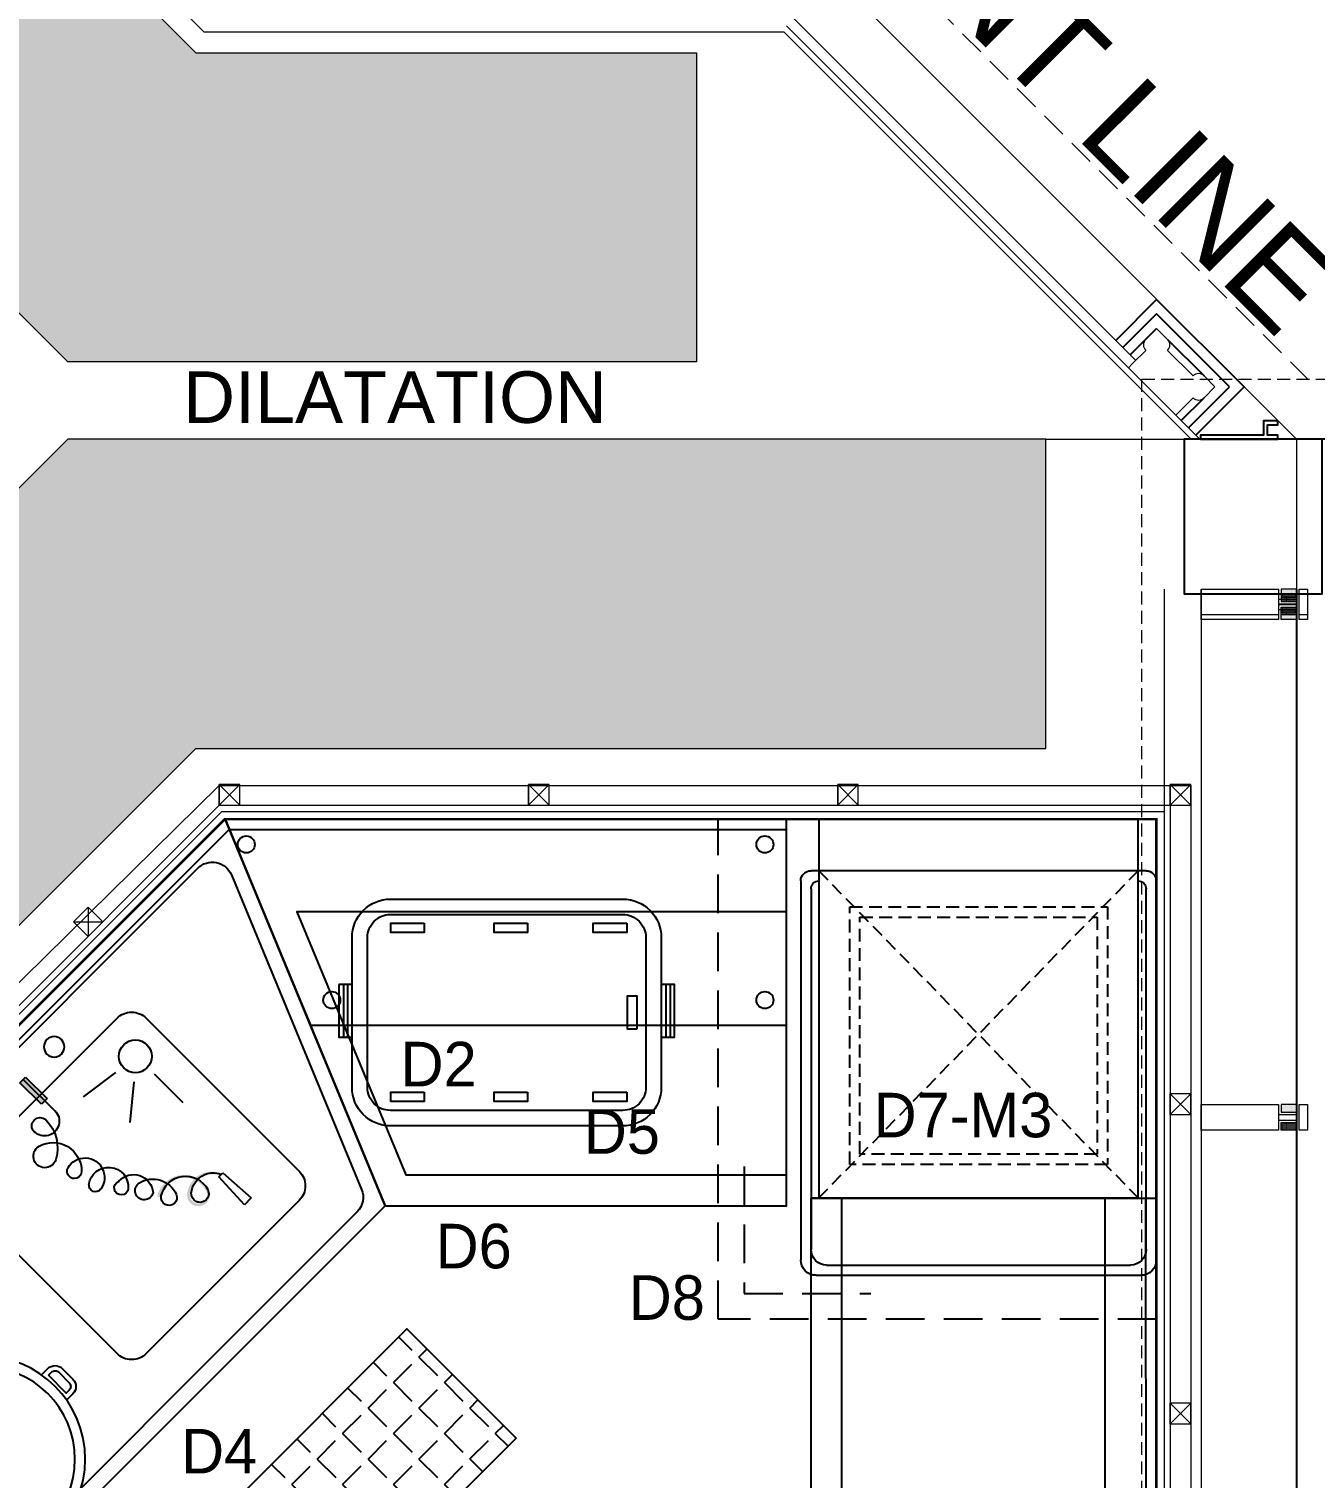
# Model space of a CAD drawing. Header units: millimetres. Extents: x 4459 to 18299, y -2909 to 3305.
# Drawn here: x 7029.2 to 7278.7, y 2218.1 to 2499.2 of the extents above; entities that cross this region are included whole.
import ezdxf
from ezdxf.enums import TextEntityAlignment as Align
from ezdxf.xclip import XClip

# ---------------------------------------------------------------- set-up
doc = ezdxf.new("R2010")
doc.units = ezdxf.units.MM
doc.header["$LTSCALE"] = 5
doc.header["$XCLIPFRAME"] = 0
for name, pattern in [('CENTER2', [1.125, 0.75, -0.125, 0.125, -0.125]), ('DASHED', [0.75, 0.5, -0.25]), ('HIDDENX2', [0.75, 0.5, -0.25])]:
    doc.linetypes.add(name, pattern=pattern)
for name, color, linetype, lineweight in [('141125_RT1$0$A-_WIND----_E-', 4, 'Continuous', 13), ('141125_RT1$0$LP-AREA_POLYLINE', 7, 'Continuous', 5), ('141125_RT1$0$LP-CONCRETE', 4, 'Continuous', 15), ('141125_RT1$0$LP-CONCRETE_HATCH', 251, 'Continuous', 9), ('141125_RT1$0$LP-SHOPFRONT', 230, 'Continuous', 9), ('2DGORUNUS3', 41, 'Continuous', 0), ('A-_WIND----_E-', 4, 'Continuous', 13), ('LP-AREA_POLYLINE', 7, 'Continuous', 5), ('LP-HATCH', 8, 'Continuous', 9), ('no3_ahsap gorunus arka ince', 53, 'Continuous', 5), ('no3_ahsap kesit on', 40, 'Continuous', 20), ('no3_ahşap gorunus on kalın', 34, 'Continuous', 20), ('no3_alçıpan kesit', 210, 'Continuous', 20), ('no3_kutuprofil kesit', 74, 'Continuous', 18), ('no3_mermer gorunus on', 31, 'Continuous', 15), ('no3_paslanmaz gorunus on', 163, 'Continuous', 18), ('no3_ölçü tefriş', 252, 'Continuous', 0)]:
    doc.layers.add(name, color=color, linetype=linetype, lineweight=lineweight)
for name, color, linetype in [('141125_RT1$0$xref_4_vitrin_kaplama$0$2DCAM', 4, 'Continuous'), ('141125_RT1$0$xref_4_vitrin_kaplama$0$xref_3_vitrin_kaplama$0$2DKONST2', 180, 'Continuous'), ('I-Wall-Full-N', 5, 'Continuous'), ('I-Wall-wainscotting', 1, 'CENTER2'), ('Kıtc-002 Çizgi', 7, 'Continuous'), ('LP-DIMENSION_INT_100', 51, 'Continuous'), ('S2000-002 Çizgi', 7, 'Continuous'), ('Sktürk-002 Çizgi', 7, 'Continuous'), ('xref_4_vitrin_kaplama$0$2DCAM', 6, 'Continuous')]:
    doc.layers.add(name, color=color, linetype=linetype)
doc.styles.add('AR_TEXT_200', font='arial.ttf', dxfattribs={"height": 40})
doc.styles.add('TAKSİM', font='GOTHIC.TTF', dxfattribs={"height": 20})
doc.styles.add('TEXT-500', font='arial.ttf', dxfattribs={"height": 1.25})
pattern_1 = [(0, (0, 0), (0.9375, 1.875), [0, -1.875])]

# ---------------------------------------------------------------- blocks, each defined once
blk = doc.blocks.new('mgdlkgm')
at = {"layer": '141125_RT1$0$LP-CONCRETE_HATCH'}
for points in [[(62876.1, -6786.63), (62973.25, -6786.63), (62973.25, -6846.63), (62851.25, -6846.63), (62499.89, -6495.27), (62542.32, -6452.85)], [(62876.1, -6921.63), (63041.07, -6921.63), (63041.07, -6861.63), (62851.25, -6861.63), (62724.4, -6988.48), (62766.82, -7030.91)]]:
    blk.add_hatch(color=256, dxfattribs=at).paths.add_polyline_path(points)
at = {"layer": '141125_RT1$0$LP-CONCRETE', "elevation": 0}
blk.add_lwpolyline([(62876.1, -6786.63), (62973.25, -6786.63), (62973.25, -6846.63), (62851.25, -6846.63), (62499.89, -6495.27), (62542.32, -6452.85), (62876.1, -6786.63)], dxfattribs=at)
blk.add_lwpolyline([(62876.1, -6921.63), (63041.07, -6921.63), (63041.07, -6861.63), (62851.25, -6861.63), (62724.4, -6988.48), (62766.82, -7030.91), (62876.1, -6921.63)], close=True, dxfattribs=at)
blk = doc.blocks.new('Mullion')
at = {"layer": 'A-_WIND----_E-', "lineweight": 0, "ltscale": 0.3}
h = blk.add_hatch(dxfattribs=at)
h.set_pattern_fill('DOTS', color=8, scale=30)
h.set_pattern_definition(pattern_1)
h.paths.add_polyline_path([(0, 25), (-30, 25), (-30, 10), (0, 10)])
h = blk.add_hatch(dxfattribs=at)
h.set_pattern_fill('DOTS', color=8, scale=30)
h.set_pattern_definition(pattern_1)
h.paths.add_polyline_path([(0, -25), (-30, -25), (-30, -10), (0, -10)])
at = {"layer": 'A-_WIND----_E-', "color": 8, "lineweight": 0, "ltscale": 0.3}
for points in [[(-185, 25), (-35, 25), (-35, -25), (-185, -25)], [(-35, -5), (0, -5), (0, 5), (-35, 5)], [(-30, 10), (0, 10), (0, 25), (-30, 25)], [(5, 25), (21, 25), (21, -25), (5, -25)], [(-30, -10), (0, -10), (0, -25), (-30, -25)]]:
    blk.add_lwpolyline(points, close=True, dxfattribs=at)
blk = doc.blocks.new('141125_RT1$0$xref_4_vitrin_kaplama$0$DWP - 2')
at = {"layer": '141125_RT1$0$xref_4_vitrin_kaplama$0$xref_3_vitrin_kaplama$0$2DKONST2', "flags": 128}
blk.add_lwpolyline([(497954.9, -68203.5), (498104.9, -68203.5), (498104.9, -68195.5), (498084.9, -68195.5), (498084.9, -68175.5), (498104.9, -68175.5), (498104.9, -68167.5), (498076.9, -68167.5), (498076.9, -68195.5), (497954.9, -68195.5), (497954.9, -68203.5)], dxfattribs=at)
blk = doc.blocks.new('141125_RT1$0$Mullion')
at = {"layer": '141125_RT1$0$A-_WIND----_E-', "lineweight": 0, "ltscale": 0.3}
h = blk.add_hatch(dxfattribs=at)
h.set_pattern_fill('DOTS', color=8, scale=30)
h.set_pattern_definition(pattern_1)
h.paths.add_polyline_path([(0, 25), (-30, 25), (-30, 10), (0, 10)])
h = blk.add_hatch(dxfattribs=at)
h.set_pattern_fill('DOTS', color=8, scale=30)
h.set_pattern_definition(pattern_1)
h.paths.add_polyline_path([(0, -25), (-30, -25), (-30, -10), (0, -10)])
at = {"layer": '141125_RT1$0$A-_WIND----_E-', "color": 8, "lineweight": 0, "ltscale": 0.3}
for points in [[(-185, 25), (-35, 25), (-35, -25), (-185, -25)], [(-35, -5), (0, -5), (0, 5), (-35, 5)], [(-30, 10), (0, 10), (0, 25), (-30, 25)], [(5, 25), (21, 25), (21, -25), (5, -25)], [(-30, -10), (0, -10), (0, -25), (-30, -25)]]:
    blk.add_lwpolyline(points, close=True, dxfattribs=at)
blk = doc.blocks.new('141125_RT1$0$1b')
at = {"layer": '141125_RT1$0$xref_4_vitrin_kaplama$0$2DCAM', "elevation": 0}
blk.add_lwpolyline([(7630.6, -35332.3), (7312.5, -35332.3), (7312.5, -35632.3), (7380.6, -35632.3), (7580.6, -35632.3), (7580.6, -35332.3)], dxfattribs=at)
blk.add_blockref('141125_RT1$0$xref_4_vitrin_kaplama$0$DWP - 2', (-490610.3, 32871.2, 0))
at = {"layer": '141125_RT1$0$A-_WIND----_E-'}
blk.add_blockref('141125_RT1$0$Mullion', (7530.6, -35657.3, 0), dxfattribs=at)
blk = doc.blocks.new('A$C25195F0E')
at = {"layer": 'LP-AREA_POLYLINE', "elevation": 0}
blk.add_lwpolyline([(1241.29, 1481.77), (1740.61, 982.45), (1740.61, -260.52, 0.060132), (1740.61, -260.52), (1740.61, -260.52), (1740.61, -260.52), (1740.61, -260.52), (1740.61, -260.52), (1740.61, -260.52), (1740.61, -260.52), (1740.61, -260.52), (1740.61, -260.52, 0.142516), (363.91, -881.77), (-329.17, -187.72), (-378.67, -138.22)], format="xyb", close=True, dxfattribs=at)
blk = doc.blocks.new('plan3')
at = {"layer": '141125_RT1$0$LP-SHOPFRONT'}
blk.add_line((27267.97, -6021.97), (27267.97, -7234.94), dxfattribs=at)
at = {"layer": '2DGORUNUS3', "linetype": 'HIDDENX2'}
blk.add_lwpolyline([(25764.4, -7970.13), (25764.4, -7930.1, -0.153565), (27237.97, -7209.02), (27237.97, -5980.3), (27603.18, -5980.3)], format="xyb", dxfattribs=at)
at = {"layer": 'A-_WIND----_E-', "color": 8, "lineweight": 0, "ltscale": 0.3, "elevation": 0}
blk.add_lwpolyline([(27249.47, -6021.04), (27249.47, -7218, 0.040135), (26824.33, -7316.16)], format="xyb", dxfattribs=at)
blk.add_lwpolyline([(27242.27, -6021.04), (27242.27, -6712.24)], dxfattribs=at)
at = {"layer": 'I-Wall-Full-N', "color": 1, "ltscale": 10}
blk.add_line((27245.61, -5988.34, 0), (27250.03, -5983.93, 0), dxfattribs=at)
at = {"layer": 'I-Wall-wainscotting', "color": 1, "ltscale": 10}
for p, q in [((27235.71, -5975.62, 0), (27240.83, -5970.49, 0)), ((27242.95, -5972.61, 0), (27250.03, -5979.68, 0))]:
    blk.add_line(p, q, dxfattribs=at)
at = {"layer": 'I-Wall-wainscotting', "color": 1, "ltscale": 10, "elevation": 0}
for points in [[(27248.43, -5991.17), (27257.8, -5981.8), (27240.83, -5964.83), (27232.88, -5972.79)], [(27247.02, -5989.76), (27254.98, -5981.8), (27240.83, -5967.66), (27234.29, -5974.2)]]:
    blk.add_lwpolyline(points, dxfattribs=at)
at = {"layer": 'no3_ahsap gorunus arka ince', "linetype": 'DASHED', "ltscale": 2, "elevation": 0}
blk.add_lwpolyline([(25142.92, -7093.21), (26762.99, -5473.13), (27270.16, -5980.3)], dxfattribs=at)
at = {"layer": 'no3_ahsap kesit on'}
blk.add_line((27236.77, -5976.68, 0), (27169.98, -5909.89, 0), dxfattribs=at)
at = {"layer": 'no3_ahsap kesit on', "elevation": 0}
blk.add_lwpolyline([(27245.43, -5986.4), (27247.9, -5983.93, 0.414214), (27250.03, -5983.93), (27252.15, -5981.8), (27250.03, -5979.68, 0.414214), (27247.9, -5979.68), (27242.95, -5974.73, 0.414214), (27242.95, -5972.61), (27240.83, -5970.49), (27238.71, -5972.61, 0.414214), (27238.71, -5974.73), (27236.24, -5977.21)], format="xyb", dxfattribs=at)
for points in [[(27235.35, -5978.09), (27236.24, -5977.21)], [(27245.43, -5986.4), (27244.55, -5987.28)]]:
    blk.add_lwpolyline(points, dxfattribs=at)
at = {"layer": 'no3_alçıpan kesit'}
for p, q in [((27056.04, -5912.97, 0), (26708.77, -5565.67, 0)), ((27249.23, -5991.97, 0), (27169.03, -5911.77, 0)), ((27168.54, -5912.97, 0), (27056.04, -5912.97, 0)), ((27247.54, -5991.97, 0), (27168.54, -5912.97, 0)), ((26945.11, -6176.81), (27058.94, -6062.97)), ((27058.94, -6062.97), (27243.47, -6062.97)), ((27243.47, -6062.97), (27243.47, -6712.24)), ((26945.11, -6178.5), (27059.44, -6064.17)), ((27059.44, -6064.17), (27242.27, -6064.17)), ((27242.27, -6064.17), (27242.27, -6712.24))]:
    blk.add_line(p, q, dxfattribs=at)
at = {"layer": 'no3_kutuprofil kesit', "elevation": 0}
for points in [[(27062.94, -6058.97), (27058.94, -6058.97), (27058.94, -6062.97), (27062.94, -6062.97), (27062.94, -6058.97), (27058.94, -6062.97), (27058.94, -6058.97), (27062.94, -6062.97)], [(27122.94, -6058.97), (27118.94, -6058.97), (27118.94, -6062.97), (27122.94, -6062.97), (27122.94, -6058.97), (27118.94, -6062.97), (27118.94, -6058.97), (27122.94, -6062.97)], [(27182.94, -6058.97), (27178.94, -6058.97), (27178.94, -6062.97), (27182.94, -6062.97), (27182.94, -6058.97), (27178.94, -6062.97), (27178.94, -6058.97), (27182.94, -6062.97)], [(27247.47, -6058.97), (27243.47, -6058.97), (27243.47, -6062.97), (27247.47, -6062.97), (27247.47, -6058.97), (27243.47, -6062.97), (27243.47, -6058.97), (27247.47, -6062.97)], [(27033.5, -6082.76), (27030.67, -6085.59), (27033.5, -6088.42), (27036.33, -6085.59), (27033.5, -6082.76), (27033.5, -6088.42), (27030.67, -6085.59), (27036.33, -6085.59)], [(27247.47, -6118.97), (27243.47, -6118.97), (27243.47, -6122.97), (27247.47, -6122.97), (27247.47, -6118.97), (27243.47, -6122.97), (27243.47, -6118.97), (27247.47, -6122.97)], [(27247.47, -6178.97), (27243.47, -6178.97), (27243.47, -6182.97), (27247.47, -6182.97), (27247.47, -6178.97), (27243.47, -6182.97), (27243.47, -6178.97), (27247.47, -6182.97)]]:
    blk.add_lwpolyline(points, dxfattribs=at)
at = {"layer": 'no3_mermer gorunus on', "color": 3}
blk.add_line((27219.35, -5991.97), (27249.37, -5991.97), dxfattribs=at)
at = {"layer": 'no3_paslanmaz gorunus on', "const_width": 0.5, "elevation": 0}
blk.add_lwpolyline([(26945.11, -6180.62), (27060.06, -6065.67), (27240.77, -6065.67), (27240.77, -6318.48)], dxfattribs=at)
at = {"layer": 'no3_ölçü tefriş', "elevation": 0}
blk.add_lwpolyline([(26889.96, -6116), (26945.11, -6171.15), (27058.94, -6059.17), (27247.47, -6059.17), (27247.47, -6829.12)], dxfattribs=at)
at = {"layer": 'xref_4_vitrin_kaplama$0$2DCAM'}
blk.add_line((27267.97, -6021.04, 0), (27267.97, -7234.01, 0), dxfattribs=at)
at = {"layer": '141125_RT1$0$LP-AREA_POLYLINE', "color": 1}
ref = blk.add_blockref('141125_RT1$0$1b', (26514.91, -2458.74, 0), dxfattribs=dict(at, xscale=0.1, yscale=0.1, zscale=0.1))
XClip(ref).set_block_clipping_path([(-15121.2760994773, -55113.8881636893), (10882.6560342088, -29551.521552127)])
at = {"layer": 'A-_WIND----_E-'}
ref = blk.add_blockref('Mullion', (27267.97, -6023.54, 0), dxfattribs=dict(at, xscale=0.1, yscale=0.1, zscale=0.1))
XClip(ref).set_block_clipping_path([(-22651.8683022752, -19465.8578292645), (3508.0003322531, 6096.5087822978)])
ref = blk.add_blockref('Mullion', (27267.97, -6123.54, 0), dxfattribs=dict(at, xscale=0.1, yscale=0.1, zscale=0.1))
XClip(ref).set_block_clipping_path([(-22651.8683022792, -18465.8578292649), (3508.0003322491, 7096.5087822974)])
at = {"layer": 'LP-DIMENSION_INT_100', "color": 0}
ref = blk.add_blockref('mgdlkgm', (-35821.71, 869.66), dxfattribs=at)
XClip(ref).set_block_clipping_path([(60824.4977743, -8839.7825836436), (63440.4846377529, -6283.5459224874)])
at = {"layer": 'no3_ahşap gorunus on kalın'}
ref = blk.add_blockref('A$C25195F0E', (25527.36, -6974.42), dxfattribs=at)
XClip(ref).set_block_clipping_path([(-524.5749777342, -995.7045508397), (2091.4118857187, 1560.5321103166)])
at = {"ltscale": 0.05, "extrusion": (-8.20348e-09, 1.98464e-08, 1), "insert": (27114.7, -5810.3), "char_height": 18, "width": 368.7257, "attachment_point": 4, "text_direction": (0.706583, -0.70763, 0), "style": 'TEXT-500'}
blk.add_mtext('SHOPFRONT LINE', dxfattribs=at)
at = {"layer": 'LP-HATCH', "color": 1, "insert": (27051.92, -5978.8, 0), "char_height": 10, "attachment_point": 1, "style": 'AR_TEXT_200'}
blk.add_mtext_dynamic_manual_height_columns('{\\C0;DILATATION}', width=240.2118, gutter_width=200, heights=[0], dxfattribs=at)
blk = doc.blocks.new('A$C53E03B34')
at = {"layer": 'Kıtc-002 Çizgi'}
for points in [[(3.74, 16.55), (2, 16.55, -0.414214), (0, 18.55), (0, 21.45, -0.414214), (2, 23.45), (3.74, 23.45)], [(43.14, 16.55), (44.87, 16.55, 0.414214), (46.87, 18.55), (46.87, 21.45, 0.414214), (44.87, 23.45), (43.14, 23.45)]]:
    blk.add_lwpolyline(points, format="xyb", dxfattribs=at)
for points in [[(22.08, 23.4), (24.16, 21.79), (24.16, 18.12), (22.75, 16.4)], [(23.49, 23.65), (25.16, 22.26), (25.16, 17.69), (23.76, 16.35)]]:
    blk.add_lwpolyline(points, dxfattribs=at)
for points in [[(2.83, 17.55), (2, 17.55, -0.414214), (1, 18.55), (1, 21.45, -0.414214), (2, 22.45), (2.83, 22.45)], [(44.05, 17.55), (44.87, 17.55, 0.414214), (45.87, 18.55), (45.87, 21.45, 0.414214), (44.87, 22.45), (44.05, 22.45)]]:
    blk.add_lwpolyline(points, format="xyb", close=True, dxfattribs=at)
for radius in [20, 18, 3.66]:
    blk.add_circle((23.44, 20), radius, dxfattribs=at)
blk = doc.blocks.new('A$C7ED97EAE')
at = {"layer": 'S2000-002 Çizgi'}
for p, q in [((3.5, 88.5), (65.5, 88.5)), ((3.5, 15), (3.5, 88.5)), ((65.5, 88.5), (65.5, 15)), ((0, 3), (0, 76.5)), ((2, 78.5), (3.5, 78.5)), ((3.5, 78.5), (65.5, 78.5)), ((3.5, 76.5), (3.5, 76.5)), ((65.5, 78.5), (67, 78.5)), ((65.5, 76.5), (65.5, 76.5)), ((69, 76.5), (69, 3)), ((2, 5), (2, 75)), ((67, 75), (67, 5)), ((65.5, 15), (3.5, 15)), ((67, 15), (65.5, 15)), ((66, 0), (3, 0)), ((64, 2), (5, 2))]:
    blk.add_line(p, q, dxfattribs=at)
at = {"layer": 'S2000-002 Çizgi', "linetype": 'DASHED'}
for p, q in [((65.5, 78.5), (3.5, 15)), ((65.5, 15), (3.5, 78.5))]:
    blk.add_line(p, q, dxfattribs=at)
for points in [[(9.5, 21.5), (59.5, 21.5), (59.5, 71.5), (9.5, 71.5)], [(11.5, 23.5), (57.5, 23.5), (57.5, 69.5), (11.5, 69.5)]]:
    blk.add_lwpolyline(points, close=True, dxfattribs=at)
at = {"layer": 'S2000-002 Çizgi'}
for centre, radius, start, end in [((2, 76.5), 2, 90, 180), ((3.5, 75), 1.5, 90, 180), ((65.5, 75), 1.5, 0, 90), ((67, 76.5), 2, 0, 90), ((3, 3), 3, 180, 270), ((5, 5), 3, 180, 270), ((64, 5), 3, 270, 0), ((66, 3), 3, 270, 0)]:
    blk.add_arc(centre, radius, start, end, dxfattribs=at)
blk = doc.blocks.new('A$C2A1018EE')
for p, q in [((0.9, 27.44), (0.9, 17.2)), ((1.72, 27.44), (1.72, 17.2)), ((63.47, 27.44), (63.47, 17.2)), ((64.3, 27.44), (64.3, 17.2))]:
    blk.add_line(p, q)
for points in [[(55.12, 0), (10.02, 0, -0.414214), (2.57, 7.45), (2.57, 36.55, -0.414214), (10.02, 44), (55.12, 44, -0.414214), (62.57, 36.55), (62.57, 7.45, -0.414214)], [(55.12, 3), (10.02, 3, -0.414214), (5.57, 7.45), (5.57, 36.55, -0.414214), (10.02, 41), (55.12, 41, -0.414214), (59.57, 36.55), (59.57, 7.45, -0.414214)]]:
    blk.add_lwpolyline(points, format="xyb", close=True)
for points in [[(16.59, 39.33), (16.59, 37.55), (10.11, 37.55), (10.11, 39.33)], [(36.62, 39.33), (36.62, 37.55), (30.13, 37.55), (30.13, 39.33)], [(55.86, 39.33), (55.86, 37.55), (49.38, 37.55), (49.38, 39.33)], [(0, 27.44), (0, 17.2), (2.57, 17.2), (2.57, 27.44)], [(62.57, 27.44), (62.57, 17.2), (65.14, 17.2), (65.14, 27.44)], [(57.81, 18.76), (56.03, 18.76), (56.03, 25.25), (57.81, 25.25)], [(16.59, 6.53), (16.59, 4.75), (10.11, 4.75), (10.11, 6.53)], [(36.62, 6.53), (36.62, 4.75), (30.13, 4.75), (30.13, 6.53)], [(55.86, 6.53), (55.86, 4.75), (49.38, 4.75), (49.38, 6.53)]]:
    blk.add_lwpolyline(points, close=True)
blk = doc.blocks.new('A$C60ED320B')
at = {"layer": 'S2000-002 Çizgi'}
for points in [[(108.92, 75), (0, 75), (31.07, 0), (108.92, 0)], [(108.92, 75), (0, 75), (0.83, 73), (108.92, 73)], [(108.92, 57), (13.95, 57), (35.08, 6), (108.92, 6)]]:
    blk.add_lwpolyline(points, close=True, dxfattribs=at)
blk = doc.blocks.new('A$C532662A6')
at = {"layer": 'Sktürk-002 Çizgi'}
for points in [[(47.42, 96.88), (96.87, 47.33), (49.45, 0), (0, 49.54)], [(95.46, 45.92), (46, 95.46), (47.42, 96.88), (96.87, 47.33)], [(40.34, 89.81), (85.56, 44.51), (49.46, 8.49), (4.25, 53.78)]]:
    blk.add_lwpolyline(points, close=True, dxfattribs=at)
blk = doc.blocks.new('A$C7BE05278')
at = {"layer": 'S2000-002 Çizgi'}
h = blk.add_hatch(color=256, dxfattribs=at)
h.paths.add_polyline_path([(4.65, 9.9, -0.025454), (4.81, 10.42, 0.278063), (0.77, 7.52), (1.23, 7.32, -0.265675)])
h.paths.add_polyline_path([(5.35, 10.43, 0.028094), (4.81, 10.42, 0.025454), (4.65, 9.9, -0.030609), (5.18, 9.93, -0.027259)])
h.paths.add_polyline_path([(5.35, 10.43, 0.027259), (5.18, 9.93, -0.171751), (7.9, 8.98), (7.9, 8.98), (7.9, 8.98, -1.347305), (5.22, 7.15, -0.147228), (5.18, 9.93, 0.030609), (4.65, 9.9, 0.138731), (4.75, 7, 1.347306), (8.21, 9.37, 0.162476)])
h.paths.add_polyline_path([(12.46, 12.66), (12.73, 13.08, 0.483116), (4.81, 10.42, -0.028094), (5.35, 10.43, -0.470681)])
for p, q in [((14.4, 47.58), (14.34, 41.67)), ((14.4, 47.58), (14.34, 41.67)), ((15.96, 47.57), (14.4, 47.58)), ((15.96, 47.57), (14.4, 47.58)), ((15.05, 47.56), (14.97, 38.92)), ((15.9, 41.65), (15.96, 47.57)), ((15.9, 41.65), (15.96, 47.57)), ((14.34, 41.67), (15.9, 41.65)), ((14.34, 41.67), (15.9, 41.65)), ((0.47, 7.33), (0, 0.02)), ((0.47, 7.33), (0, 0.02)), ((1.54, 7.31), (0.47, 7.33)), ((1.54, 7.31), (0.47, 7.33)), ((1.86, 0), (1.54, 7.31)), ((1.86, 0), (1.54, 7.31)), ((0, 0.02), (1.86, 0))]:
    blk.add_line(p, q, dxfattribs=at)
for centre in [(6.31, 47.78), (23.47, 47.61)]:
    blk.add_circle(centre, 1.99, dxfattribs=at)
for centre, radius, start, end in [((19.09, 38.88), 1.6, 359.43, 179.43), ((17.83, 38.9), 2.86, 179.43, 359.43), ((25.13, 38.82), 7.64, 179.43, 242.0346), ((23.49, 30.88), 5.53, 105.7663, 225.7833), ((22.59, 34.05), 2.23, 242.0346, 105.7663), ((20, 25.62), 3.8, 74.9498, 261.6763), ((20.62, 27.93), 1.41, 225.7833, 74.9498), ((18.07, 21.08), 3.83, 52.4089, 229.1112), ((19.64, 23.11), 1.26, 261.6763, 52.4089), ((15.59, 16.68), 3.77, 86.0156, 220.6772), ((16.45, 19.21), 1.37, 229.1112, 116.3243), ((14.42, 12.56), 4.98, 103.1199, 200.7743), ((13.69, 15.69), 1.76, 236.8088, 103.1199), ((9.42, 8.58), 4.83, 57.0103, 197.5795), ((11.21, 11.34), 1.54, 200.7743, 57.0103), ((4.79, 5.59), 4.31, 51.245, 156.7533), ((6.43, 7.63), 1.7, 197.5795, 51.245)]:
    blk.add_arc(centre, radius, start, end, dxfattribs=at)
blk.add_solid([(15.9, 41.65), (14.34, 41.67), (15.96, 47.57), (14.4, 47.58)], dxfattribs=at)
blk = doc.blocks.new('A$C672C5523')
at = {"layer": 'Sktürk-002 Çizgi'}
for p, q in [((128.93, 0, 0), (160, 75)), ((110.22, 55.26), (102.41, 56.37)), ((111.45, 51.45), (105.35, 46.44)), ((115.36, 49.79), (115.36, 41.9))]:
    blk.add_line(p, q, dxfattribs=at)
at = {"layer": 'Sktürk-002 Çizgi', "elevation": 0}
for points in [[(159.17, 73), (0, 73), (0, 75), (160, 75)], [(128.93, 0), (0, 0), (0, 75), (160, 75)]]:
    blk.add_lwpolyline(points, close=True, dxfattribs=at)
for points in [[(124.26, 3), (7, 3, -0.414214), (3, 7), (3, 68, -0.414214), (7, 72), (149.52, 72, -0.534511), (153.22, 66.47), (127.95, 5.47, -0.303347)], [(117.88, 12.5), (75.88, 12.5, -0.414214), (71.88, 16.5), (71.88, 58.5, -0.414214), (75.88, 62.5), (117.88, 62.5, -0.414214), (121.88, 58.5), (121.88, 16.5, -0.414214)]]:
    blk.add_lwpolyline(points, format="xyb", close=True, dxfattribs=at)
at = {"layer": 'Sktürk-002 Çizgi'}
blk.add_circle((115.16, 54.76), 3.19, dxfattribs=at)
at = {"layer": 'S2000-002 Çizgi', "xscale": -1}
blk.add_blockref('A$C7BE05278', (111.63, 19.43), dxfattribs=at)

msp = doc.modelspace()

# ---------------------------------------------------------------- hatches: boundary and pattern name
at = {"layer": 'Sktürk-002 Çizgi'}
h = msp.add_hatch(dxfattribs=at)
h.set_pattern_fill('ANGLE', color=256, angle=315.0536)
h.set_pattern_definition([(315.053575, (-2035.341, -83.509), (4.9345203, 4.943757), [5.08, -1.905]), (45.053575, (-2035.341, -83.509), (-4.943757, 4.9345203), [5.08, -1.905])])
h.paths.add_polyline_path([(7123.74, 2225.78), (7102.51, 2246.97), (7035.4, 2179.73), (7056.63, 2158.54)])

# ---------------------------------------------------------------- linework, layer by layer
at = {"layer": 'S2000-002 Çizgi'}
for centre in [(7171.99, 2340.97), (7171.99, 2310.78)]:
    msp.add_circle(centre, 1.65, dxfattribs=at)
at = {"layer": 'Sktürk-002 Çizgi'}
for points in [[(7083.79, 2305.88), (7176.14, 2305.88), (7176.14, 2345.88), (7067.22, 2345.88)], [(7035.4, 2179.73), (7056.63, 2158.54), (7123.74, 2225.78), (7102.51, 2246.97)]]:
    msp.add_lwpolyline(points, close=True, dxfattribs=at)
at = {"layer": 'Sktürk-002 Çizgi', "linetype": 'HIDDENX2', "ltscale": 3}
msp.add_lwpolyline([(7247.93, 2248.88), (7162.93, 2248.88), (7162.93, 2345.88), (7247.93, 2345.88)], close=True, dxfattribs=at)
msp.add_lwpolyline([(7167.93, 2278.46), (7167.93, 2253.88), (7192.51, 2253.88)], dxfattribs=at)
at = {"layer": 'Sktürk-002 Çizgi'}
for centre in [(7071.36, 2340.97), (7087.93, 2310.78)]:
    msp.add_circle(centre, 1.65, dxfattribs=at)

# ---------------------------------------------------------------- block references
msp.add_blockref('plan3', (-19992.84, 8411.55))
for name, p, rotation in [('A$C672C5523', (7007.12, 2179.71), 44.99999999994274), ('A$C532662A6', (7145.93, 2237.31), 315.0535748549685)]:
    msp.add_blockref(name, p, dxfattribs=dict(at, rotation=rotation))
for name, p in [('A$C60ED320B', (7067.22, 2270.88)), ('A$C2A1018EE', (7089.3, 2286.37))]:
    msp.add_blockref(name, p, dxfattribs=at)
at = {"layer": 'Sktürk-002 Çizgi', "xscale": -1}
for name, p, rotation in [('A$C7ED97EAE', (7247.93, 2257.38), 359.9999999999983), ('A$C53E03B34', (6989.4, 2219.26), 224.9999999999427)]:
    msp.add_blockref(name, p, dxfattribs=dict(at, rotation=rotation))

# ---------------------------------------------------------------- texts
at = {"style": 'TAKSİM'}
for s, p in [('D2', (7108.68, 2294.04)), ('D7-M3', (7210.41, 2284.15)), ('D5', (7144.23, 2280.95)), ('D6', (7115.48, 2258.73)), ('D8', (7152.95, 2248.74)), ('D4', (7066.09, 2218.94))]:
    msp.add_text(s, height=8.64, dxfattribs=at).set_placement(p, align=Align.CENTER)

doc.saveas('drawing.dxf')
